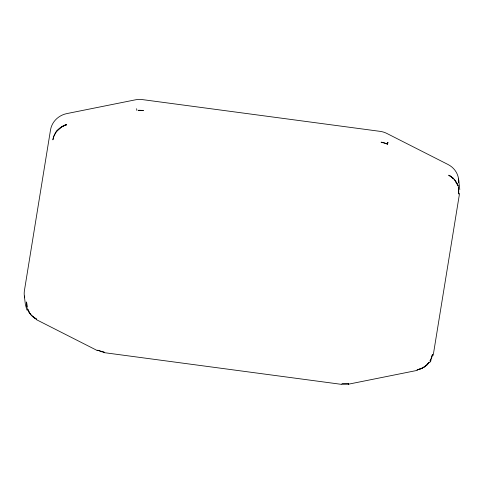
<?xml version="1.0" encoding="UTF-8"?>
<svg xmlns="http://www.w3.org/2000/svg" width="484" height="484" viewBox="0 0 484 484"><rect width="100%" height="100%" fill="white"/><g stroke="black" fill="none" stroke-linecap="round" stroke-linejoin="round"><path stroke-width="0.73" d="M387.757 142.278C386.752 147.42 388.228 141.147 387.938 142.538L387.327 143.978L381.083 142.181L383.848 142.647L387.472 144.159M453.018 178.148C456.376 181.688 450.138 175.238 448.632 175.214L453.018 178.148L450.102 175.928M433.204 355.316L459.57 193.255M422.127 368.294L426.586 365.172L429.169 362.395L426.713 365.13L423.76 367.38L416.99 370.006L422.127 368.294L418.63 369.655M32.277 316.137L36.651 319.186C32.44 317.262 28.52 312.603 27.534 308.895C28.852 312.858 31.684 316.179 35.175 318.418M348.674 384.139L348.359 383.83L348.468 384.187L417.111 370.405M56.108 131.951L53.766 136.476L52.877 139.834L53.573 136.754L55.103 133.475C57.415 129.839 60.772 126.814 64.868 125.289C70.785 123.257 59.907 127.062 60.076 128.072C49.495 138.14 63.126 123.856 66.526 124.83M429.98 362.214L431.044 360.604M428.987 362.54L426.713 365.13L423.718 367.344M136.621 108.718L136.918 110.515M97.81 350.234L104.199 352.213L101.428 351.699L97.81 350.234L97.181 350.501L36.022 319.452M348.692 384.108L341.807 383.963L348.553 383.739M455.335 180.889C461.851 192.91 456.055 181.258 454.288 179.449L457.229 183.974L457.749 185.499M97.326 350.555L97.95 350.368L97.181 350.501M104.012 352.624L341.619 384.375M29.947 313.511L27.534 308.895M26.941 310.026L25.416 304.763L24.357 296.008M458.578 179.007L459.794 189.589M458.717 182.674A20.655 19.541 -6.9 0 0 448.045 164.512L386.885 133.463A20.655 19.541 -6.9 0 0 380.097 131.358L142.49 99.613A20.655 19.541 -6.9 0 0 135.32 99.849L66.889 113.583A20.655 19.541 -6.9 0 0 50.505 129.99L24.43 290.515A20.655 19.541 -6.9 0 0 24.696 297.817M26.602 302.083L27.05 307.237L26.602 302.083M458.705 190.581L458.487 194.036C459.34 192.432 457.598 181.282 458.705 190.581M432.406 354.56L431.02 359.267L429.98 361.076L431.704 357.591L432.406 354.56M138.787 110.249L138.406 110.394L143.476 110.437L138.787 110.249"/></g></svg>
